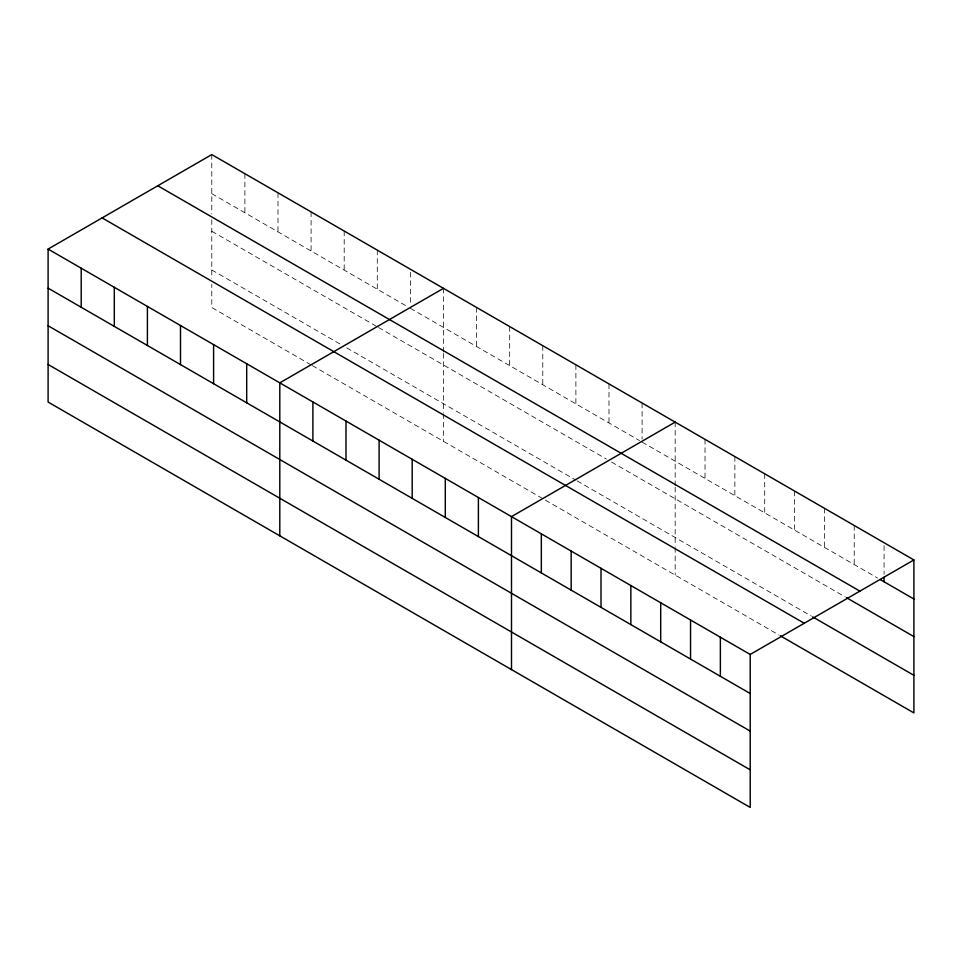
<?xml version="1.0" encoding="UTF-8"?>
<svg xmlns="http://www.w3.org/2000/svg" width="962" height="962" viewBox="0 0 962 962"><rect width="100%" height="100%" fill="white"/><g stroke="black" fill="none" stroke-linecap="round" stroke-linejoin="round"><path stroke-width="0.72" stroke-dasharray="4.81 3.61" d="M443.482 353.439L443.482 412.409M443.482 351.996L443.482 288.347M675.18 487.217L675.18 546.175M675.18 485.762L675.18 422.114M211.784 193.651L407.84 306.842M410.389 308.309L639.538 440.608M642.087 442.075L877.572 578.042M211.784 231.241L377.284 326.791M378.559 327.525L606.433 459.09M611.531 462.025L845.141 596.897M211.784 269.973L341.642 344.937M346.729 347.871L575.889 480.17M577.152 480.916L811.411 616.149M311.087 364.887L211.784 307.551L211.784 284.427M312.361 365.62L542.784 498.653M545.334 500.12L778.967 635.016M884.066 545.719L884.066 574.266M854.22 525.48L854.22 564.562M824.386 508.261L824.386 547.33M794.54 491.029L794.54 530.098M764.706 473.797L764.706 512.878M734.86 456.577L734.86 495.646M705.026 439.345L705.026 478.415M675.18 547.631L675.18 575.096M642.087 403.006L642.087 439.081M608.982 383.898L608.982 422.967M575.889 364.79L575.889 403.86M542.784 345.683L542.784 384.752M509.68 326.563L509.68 365.644M476.587 307.455L476.587 346.536M443.482 413.852L443.482 441.33M410.389 272.246L410.389 303.8M377.284 250.132L377.284 289.201M344.192 231.024L344.192 270.094M311.087 211.905L311.087 250.986M277.994 192.797L277.994 231.878M244.889 173.689L244.889 212.758M211.784 154.581L211.784 213.889M211.784 219.673L211.784 278.643"/><path stroke-width="1.44" d="M48.1 249.086L750.216 654.449L750.216 807.419L48.1 402.056L48.1 249.086L211.784 154.581L913.9 559.944L913.9 712.914L780.266 635.762M443.482 288.347L279.798 382.852L279.798 535.834M675.18 422.114L511.495 516.618L511.495 669.6M750.216 654.449L913.9 559.944M880.17 579.533L913.9 599.013M157.768 185.762L859.884 591.125M846.44 597.655L913.9 636.603M812.71 616.907L913.9 675.324M102.116 217.893L804.232 623.256M48.1 288.155L750.216 693.518M48.1 325.745L750.216 731.108M48.1 364.478L750.216 769.828M884.066 577.272L884.066 581.782M720.37 637.217L720.37 676.286M690.536 619.985L690.536 659.066M660.69 602.765L660.69 641.834M630.856 585.533L630.856 624.603M601.01 568.302L601.01 607.383M571.175 551.082L571.175 590.151M541.329 533.85L541.329 572.919M478.391 497.51L478.391 536.592M445.298 478.403L445.298 517.472M412.193 459.295L412.193 498.364M379.1 440.187L379.1 479.256M345.995 421.067L345.995 460.149M312.89 401.96L312.89 441.041M246.693 363.744L246.693 402.813M213.6 344.637L213.6 383.706M180.495 325.529L180.495 364.598M147.402 306.409L147.402 345.49M114.298 287.301L114.298 326.383M81.205 268.194L81.205 307.263"/></g></svg>
